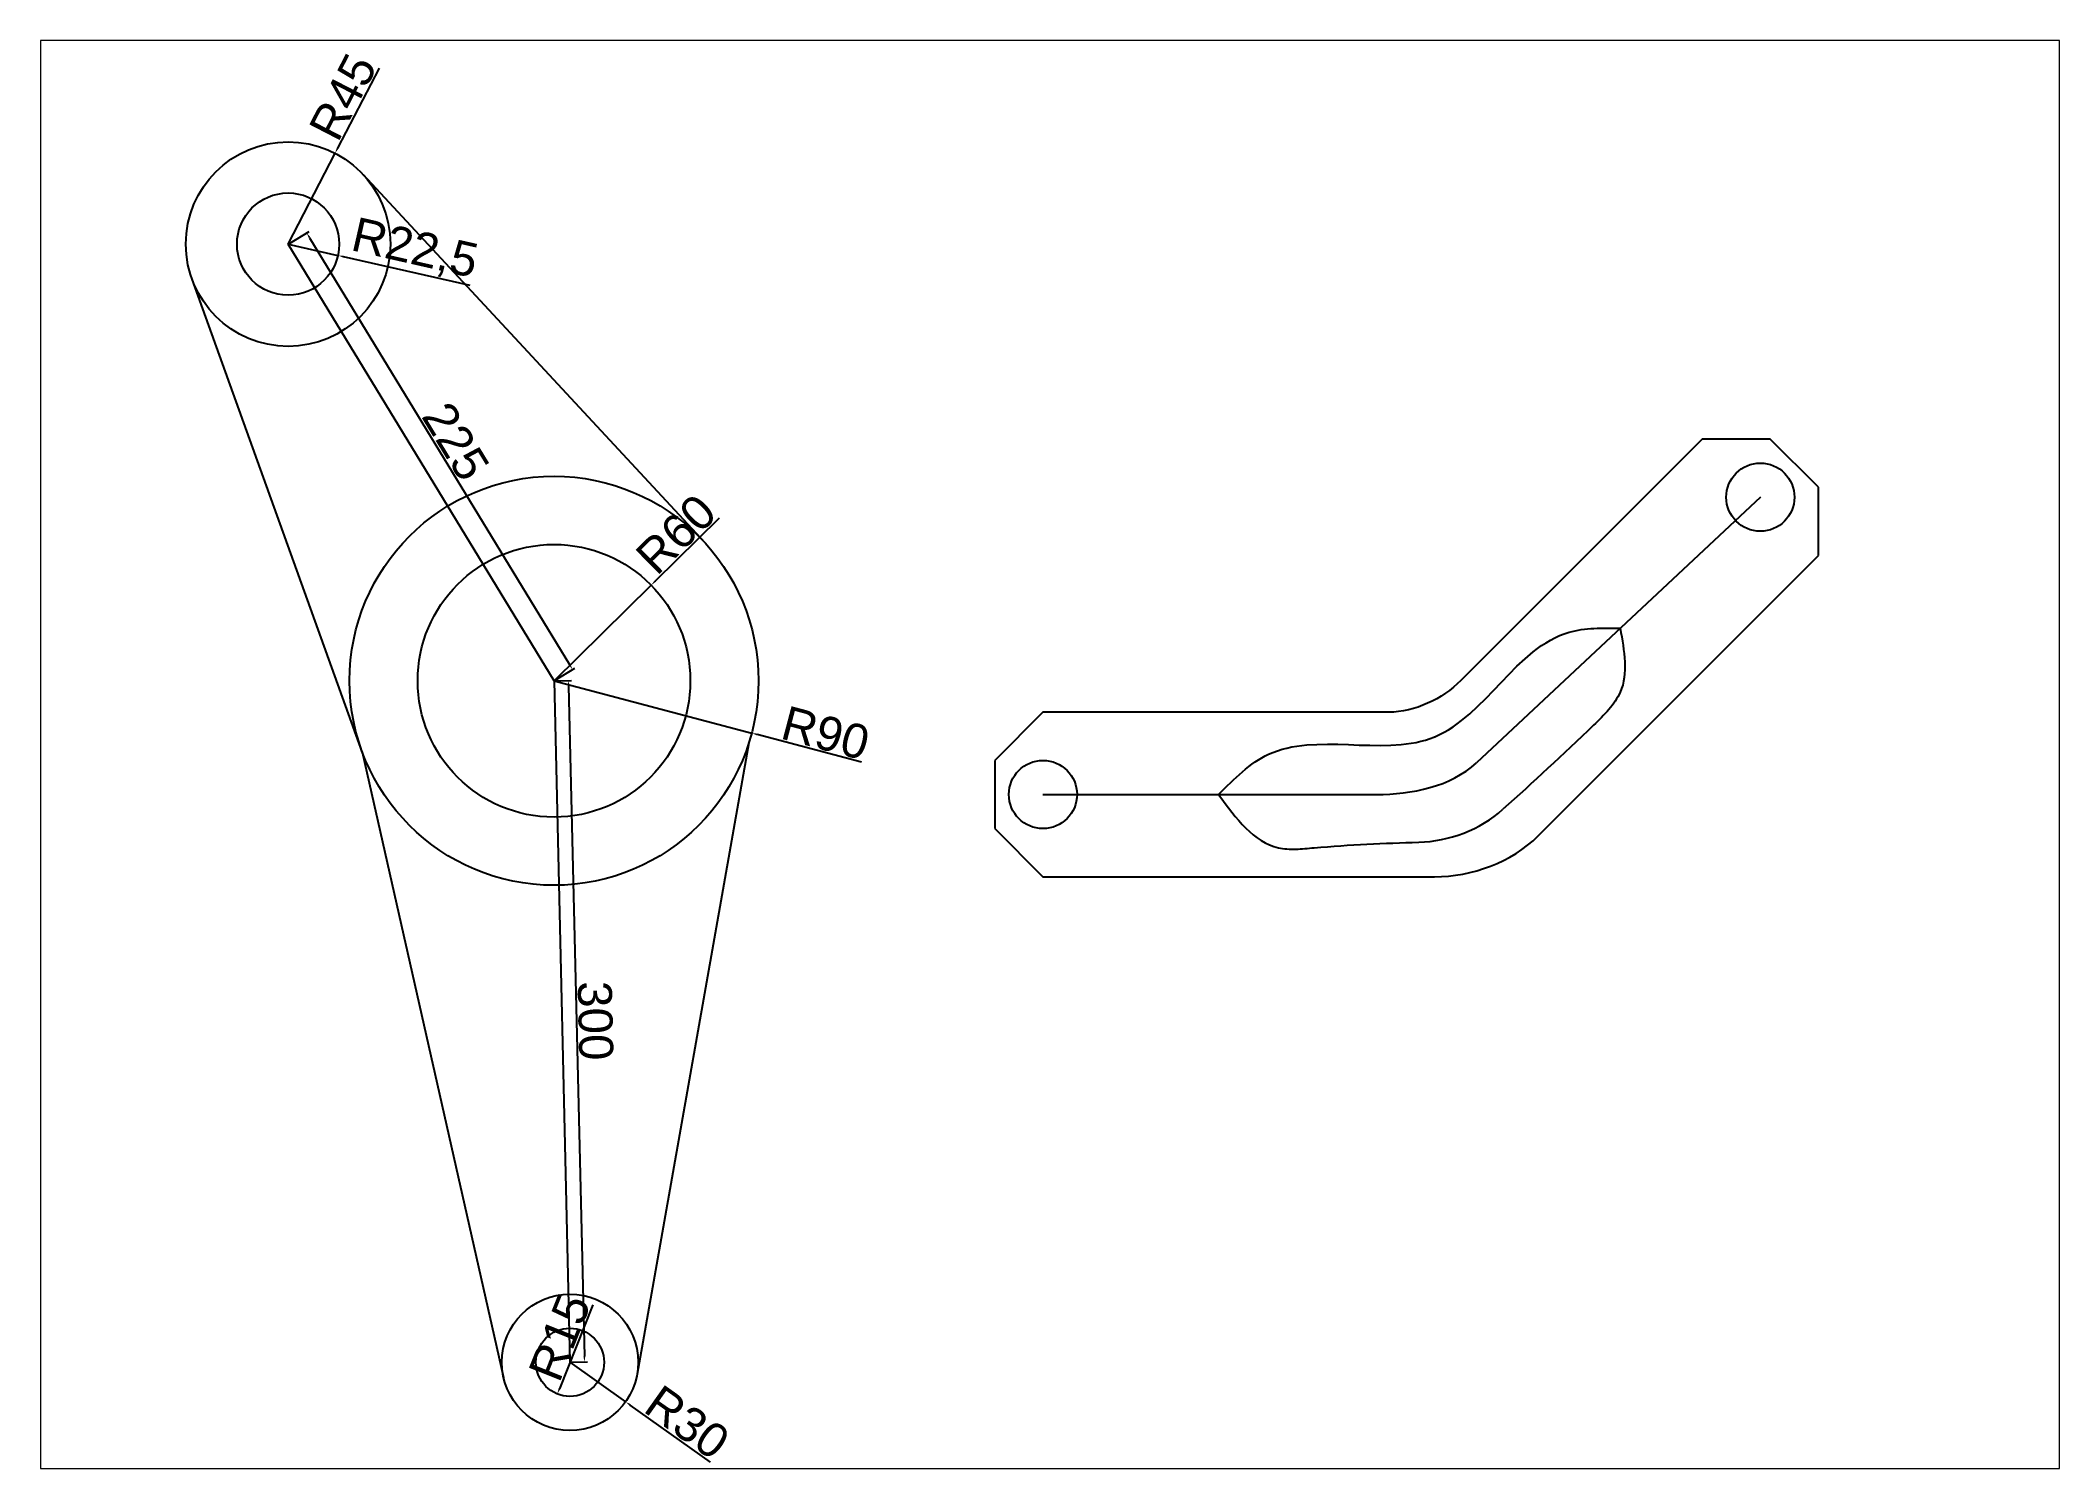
# Paper-space layout 'Layout10' of a CAD drawing. Header units: millimetres. Extents: x 30 to 267, y 21 to 189.
# The model-space entities are those that its viewports show. They can reach past a viewport. Long polylines and large blocks are cut down to what shows.
import ezdxf

# ---------------------------------------------------------------- set-up
doc = ezdxf.new("R2010")
doc.units = ezdxf.units.MM
doc.linetypes.add('ACAD_ISO02W100', pattern=[15, 12, -3])
doc.linetypes.add('CENTER2', pattern=[28.575, 19.05, -3.175, 3.175, -3.175])
doc.styles.get("Standard").update_dxf_attribs({"font": 'arial.ttf'})
doc.dimstyles.new('ISO-25', dxfattribs={"dimtxt": 2.5, "dimasz": 2.5, "dimexe": 1.25, "dimexo": 0.625, "dimtad": 1, "dimtxsty": 'Standard', "dimcen": 2.5, "dimadec": 0, "dimazin": 0, "dimtfac": 1, "dimtmove": 0, "dimatfit": 3, "dimfxl": 1, "dimarcsym": 0})

# ---------------------------------------------------------------- blocks, each defined once
blk = doc.blocks.new('*D178')
at = {"color": 0, "lineweight": -2, "transparency": 16777216}
for p, q in [((1819.94, -518.74), (1828.64, -513.44)), ((1828.87, -516.23), (1943.31, -704.12)), ((1936.98, -710.91), (1945.68, -705.61))]:
    blk.add_line(p, q, dxfattribs=at)
at = {"color": 0, "transparency": 16777216}
for points in [[(1829.23, -516.01), (1828.52, -516.45), (1827.57, -514.09)], [(1943.67, -703.91), (1942.95, -704.34), (1944.61, -706.26)]]:
    blk.add_solid(points, dxfattribs=at)
at = {"layer": 'Defpoints', "color": 0, "transparency": 16777216}
for p in [(1819.41, -519.07), (1944.61, -706.26), (1936.45, -711.23)]:
    blk.add_point(p, dxfattribs=at)
at = {"color": 0, "transparency": 16777216, "insert": (1893.17, -605.87), "char_height": 15, "attachment_point": 5, "rotation": 301.34344}
blk.add_mtext('225', dxfattribs=at)
blk = doc.blocks.new('*D179')
at = {"color": 0, "lineweight": -2, "transparency": 16777216}
for p, q in [((1937.07, -711.22), (1944.09, -711.05)), ((1942.89, -713.58), (1949.81, -1008.5)), ((1944.1, -1011.13), (1951.12, -1010.97))]:
    blk.add_line(p, q, dxfattribs=at)
at = {"color": 0, "transparency": 16777216}
for points in [[(1943.31, -713.57), (1942.48, -713.59), (1942.84, -711.08)], [(1950.23, -1008.49), (1949.39, -1008.51), (1949.87, -1011)]]:
    blk.add_solid(points, dxfattribs=at)
at = {"layer": 'Defpoints', "color": 0, "transparency": 16777216}
for p in [(1936.45, -711.23), (1943.48, -1011.15), (1949.87, -1011)]:
    blk.add_point(p, dxfattribs=at)
at = {"color": 0, "transparency": 16777216, "insert": (1954.64, -860.85), "char_height": 15, "attachment_point": 5, "rotation": 271.34344}
blk.add_mtext('300', dxfattribs=at)
blk = doc.blocks.new('*D180')
at = {"color": 0, "lineweight": -2, "transparency": 16777216}
for p, q in [((1936.45, -711.23), (2023.46, -734.23)), ((2071.77, -747.01), (2025.87, -734.87))]:
    blk.add_line(p, q, dxfattribs=at)
at = {"color": 0, "transparency": 16777216}
blk.add_solid([(2025.98, -734.47), (2025.77, -735.28), (2023.46, -734.23)], dxfattribs=at)
at = {"layer": 'Defpoints', "color": 0, "transparency": 16777216}
for p in [(1936.45, -711.23), (2023.46, -734.23)]:
    blk.add_point(p, dxfattribs=at)
at = {"color": 0, "transparency": 16777216, "insert": (2055.98, -734.26), "char_height": 15, "attachment_point": 5, "rotation": 345.19204}
blk.add_mtext('R90', dxfattribs=at)
blk = doc.blocks.new('*D181')
at = {"color": 0, "lineweight": -2, "transparency": 16777216}
for p, q in [((2009.18, -639.67), (1981, -667.4)), ((1936.45, -711.23), (1979.22, -669.15))]:
    blk.add_line(p, q, dxfattribs=at)
at = {"color": 0, "transparency": 16777216}
blk.add_solid([(1980.71, -667.1), (1981.29, -667.7), (1979.22, -669.15)], dxfattribs=at)
at = {"layer": 'Defpoints', "color": 0, "transparency": 16777216}
for p in [(1979.22, -669.15), (1936.45, -711.23)]:
    blk.add_point(p, dxfattribs=at)
at = {"color": 0, "transparency": 16777216, "insert": (1990.17, -646.75), "char_height": 15, "attachment_point": 5, "rotation": 44.53384}
blk.add_mtext('R60', dxfattribs=at)
blk = doc.blocks.new('*D182')
at = {"color": 0, "lineweight": -2, "transparency": 16777216}
for p, q in [((1819.41, -519.07), (1841.35, -524.06)), ((1899.54, -537.3), (1843.79, -524.61))]:
    blk.add_line(p, q, dxfattribs=at)
at = {"color": 0, "transparency": 16777216}
blk.add_solid([(1843.88, -524.21), (1843.69, -525.02), (1841.35, -524.06)], dxfattribs=at)
at = {"layer": 'Defpoints', "color": 0, "transparency": 16777216}
for p in [(1819.41, -519.07), (1841.35, -524.06)]:
    blk.add_point(p, dxfattribs=at)
at = {"color": 0, "transparency": 16777216, "insert": (1875.02, -521.84), "char_height": 15, "attachment_point": 5, "rotation": 347.18112}
blk.add_mtext('R22,5', dxfattribs=at)
blk = doc.blocks.new('*D183')
at = {"color": 0, "lineweight": -2, "transparency": 16777216}
for p, q in [((1859.42, -441.58), (1841.2, -476.86)), ((1819.41, -519.07), (1840.06, -479.08))]:
    blk.add_line(p, q, dxfattribs=at)
at = {"color": 0, "transparency": 16777216}
blk.add_solid([(1840.83, -476.67), (1841.57, -477.05), (1840.06, -479.08)], dxfattribs=at)
at = {"layer": 'Defpoints', "color": 0, "transparency": 16777216}
for p in [(1840.06, -479.08), (1819.41, -519.07)]:
    blk.add_point(p, dxfattribs=at)
at = {"color": 0, "transparency": 16777216, "insert": (1843.55, -454.33), "char_height": 15, "attachment_point": 5, "rotation": 62.68687}
blk.add_mtext('R45', dxfattribs=at)
blk = doc.blocks.new('*D184')
at = {"color": 0, "lineweight": -2, "transparency": 16777216}
for p, q in [((1943.48, -1011.15), (1967.95, -1028.5)), ((2005.41, -1055.07), (1969.99, -1029.95))]:
    blk.add_line(p, q, dxfattribs=at)
at = {"color": 0, "transparency": 16777216}
blk.add_solid([(1970.23, -1029.61), (1969.75, -1030.29), (1967.95, -1028.5)], dxfattribs=at)
at = {"layer": 'Defpoints', "color": 0, "transparency": 16777216}
for p in [(1943.48, -1011.15), (1967.95, -1028.5)]:
    blk.add_point(p, dxfattribs=at)
at = {"color": 0, "transparency": 16777216, "insert": (1995.1, -1037.59), "char_height": 15, "attachment_point": 5, "rotation": 324.6571}
blk.add_mtext('R30', dxfattribs=at)
blk = doc.blocks.new('*D185')
at = {"color": 0, "lineweight": -2, "transparency": 16777216}
blk.add_line((1953.57, -985.89), (1938.84, -1022.76), dxfattribs=at)
at = {"color": 0, "transparency": 16777216}
blk.add_solid([(1938.46, -1022.6), (1939.23, -1022.91), (1937.91, -1025.08)], dxfattribs=at)
at = {"layer": 'Defpoints', "color": 0, "transparency": 16777216}
for p in [(1943.48, -1011.15), (1937.91, -1025.08)]:
    blk.add_point(p, dxfattribs=at)
at = {"color": 0, "transparency": 16777216, "insert": (1938.98, -1000.09), "char_height": 15, "attachment_point": 5, "rotation": 68.22517}
blk.add_mtext('R15', dxfattribs=at)

msp = doc.modelspace()

# ---------------------------------------------------------------- linework, layer by layer
at = {"color": 0}
for p, q in [((2002.985, -650.56), (1852.556, -488.633)), ((1936.446, -711.232), (1819.408, -519.067)), ((1852.006, -742.513), (1777.157, -534.554)), ((2441.891, -604.841), (2371.18, -675.551)), ((2471.891, -604.841), (2441.891, -604.841)), ((2493.104, -626.054), (2471.891, -604.841)), ((2493.104, -656.054), (2493.104, -626.054)), ((2422.393, -726.764), (2493.104, -656.054)), ((2371.18, -675.551), (2335.612, -711.119)), ((1936.446, -711.232), (1943.479, -1011.149)), ((2151.683, -725.049), (2130.47, -746.262)), ((2251.683, -725.049), (2151.683, -725.049)), ((2303.931, -725.049), (2251.683, -725.049)), ((2369.655, -779.503), (2422.393, -726.764)), ((1852.006, -742.513), (1914.217, -1017.763)), ((2022.259, -738.52), (1973.019, -1016.384)), ((2130.47, -746.262), (2130.47, -776.262)), ((2130.47, -776.262), (2151.683, -797.475)), ((2369.655, -779.503), (2372.896, -776.262)), ((2151.683, -797.475), (2251.683, -797.475)), ((2251.683, -797.475), (2324.091, -797.475)), ((2321.683, -797.475), (2324.091, -797.475))]:
    msp.add_line(p, q, dxfattribs=at)
at = {"color": 0, "linetype": 'CENTER2'}
for p, q in [((2467.498, -630.447), (2342.473, -747.364)), ((2151.683, -761.262), (2298.519, -761.262))]:
    msp.add_line(p, q, dxfattribs=at)
at = {"color": 0}
for centre, radius in [((1819.408, -519.067), 45), ((1819.408, -519.067), 22.5), ((1936.446, -711.232), 90), ((2467.498, -630.447), 15), ((1936.446, -711.232), 60), ((2151.683, -761.262), 15), ((1943.479, -1011.149), 30), ((1943.479, -1011.149), 15)]:
    msp.add_circle(centre, radius, dxfattribs=at)
at = {"color": 0, "linetype": 'ACAD_ISO02W100'}
for points, knots in [([(2322.182, -736.635), (2322.868, -736.395), (2346.054, -727.575), (2364.439, -687.342), (2398.04, -687.988), (2405.807, -688.137)], [99.6063154, 99.6063154, 99.6063154, 99.6063154, 101.8656945, 176.7976198, 199.3266722, 199.3266722, 199.3266722, 199.3266722]), ([(2405.807, -688.137), (2407.574, -698.109), (2410.52, -714.734), (2385.146, -739.648), (2367.314, -755.954), (2354.154, -767.795)], [0, 0, 0, 0, 28.0981004, 46.8492522, 100.8130942, 100.8130942, 100.8130942, 100.8130942]), ([(2228.985, -761.262), (2235.897, -754.324), (2260.277, -729.852), (2300.518, -744.224), (2322.182, -736.635)], [0, 0, 0, 0, 28.2390059, 99.6063154, 99.6063154, 99.6063154, 99.6063154]), ([(2228.985, -761.262), (2236.734, -771.813), (2247.922, -787.049), (2281.566, -783.545), (2302.018, -782.676), (2317.089, -782.271)], [0, 0, 0, 0, 35.304819, 50.9783893, 96.7502829, 96.7502829, 96.7502829, 96.7502829])]:
    msp.add_open_spline(points, degree=3, knots=knots, dxfattribs=at)
at = {"color": 0}
for points in [[(2335.612, -711.119), (2327.455, -719.277), (2315.467, -725.049), (2303.931, -725.049)], [(2324.091, -797.475), (2340.418, -797.475), (2358.11, -791.048), (2369.655, -779.503)]]:
    msp.add_open_spline(points, degree=3, dxfattribs=at)
at = {"color": 0, "linetype": 'CENTER2'}
msp.add_open_spline([(2298.519, -761.262), (2313.885, -761.262), (2331.25, -757.86), (2342.473, -747.364)], degree=3, dxfattribs=at)
at = {"color": 0, "linetype": 'ACAD_ISO02W100'}
msp.add_open_spline([(2317.089, -782.271), (2330.348, -781.915), (2344.294, -776.667), (2354.154, -767.795)], degree=3, dxfattribs=at)

# ---------------------------------------------------------------- dimensions: what is measured, and where the dimension line sits
at = {"color": 152, "true_color": 0x2776bb}
for center, mpoint, picture, middle in [((1819.408, -519.067), (1840.057, -479.084), '*D183', (1843.554, -454.326)), ((1819.408, -519.067), (1841.347, -524.059), '*D182', (1875.021, -521.835)), ((1936.446, -711.232), (1979.216, -669.152), '*D181', (1990.173, -646.751))]:
    dim = msp.add_radius_dim(center=center, mpoint=mpoint, dimstyle='ISO-25', override={"dimtxt": 15}, dxfattribs=at)
    dim.commit()
    dim.dimension.update_dxf_attribs({"geometry": picture, "text_midpoint": middle})
dim = msp.add_linear_dim(base=(1944.611, -706.258), p1=(1819.408, -519.067), p2=(1936.446, -711.232), angle=301.343437, dimstyle='ISO-25', override={"dimtxt": 15}, dxfattribs=at)
dim.commit()
dim.dimension.update_dxf_attribs({"geometry": '*D178', "text_midpoint": (1893.167, -605.867)})
dim = msp.add_aligned_dim(p1=(1936.446, -711.232), p2=(1943.479, -1011.149), distance=6.392, dimstyle='ISO-25', override={"dimtxt": 15}, dxfattribs=at)
dim.commit()
dim.dimension.update_dxf_attribs({"geometry": '*D179', "text_midpoint": (1954.639, -860.846)})
for center, mpoint, picture, middle in [((1936.446, -711.232), (2023.457, -734.234), '*D180', (2053.867, -742.273)), ((1943.479, -1011.149), (1937.915, -1025.079), '*D185', (1946.671, -1003.16)), ((1943.479, -1011.149), (1967.95, -1028.503), '*D184', (1990.302, -1044.354))]:
    dim = msp.add_radius_dim(center=center, mpoint=mpoint, dimstyle='ISO-25', override={"dimtxt": 15}, dxfattribs=at)
    dim.commit()
    dim.dimension.update_dxf_attribs({"geometry": picture, "text_midpoint": middle, "dimtype": 164})

psp = doc.layouts.new('Layout10')

# ---------------------------------------------------------------- viewports
at = {"layer": '0', "view_target_point": (6591.28, 1414.618)}
psp.add_viewport(center=(148.5, 105), size=(237.6, 168), view_center_point=(-4436.489, -2158.289), view_height=628.5132, dxfattribs=at)

doc.saveas('drawing.dxf')
